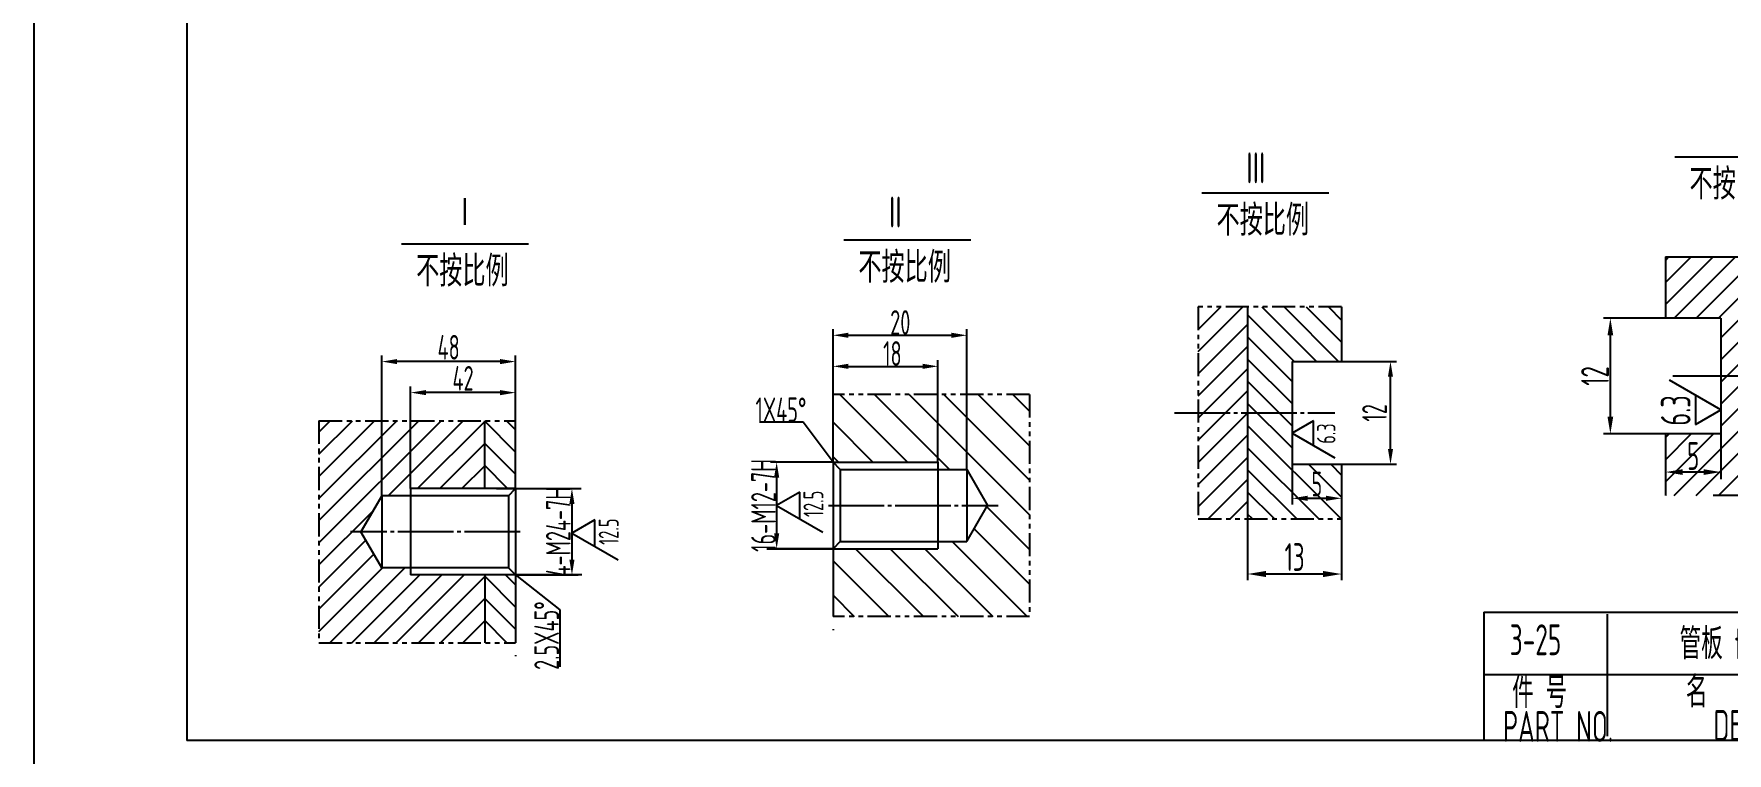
# Model space of a CAD drawing. Header units: millimetres. Extents: x 46644 to 124135, y -32003 to -3110.
# Drawn here: x 55791 to 58535, y -18445 to -17278 of the extents above; entities that cross this region are included whole.
import ezdxf
from ezdxf.enums import TextEntityAlignment as Align

# ---------------------------------------------------------------- set-up
doc = ezdxf.new("R2010")
doc.units = ezdxf.units.MM
doc.header["$LTSCALE"] = 6
for name, pattern in [('CENTER', [18, 15, -1, 1, -1]), ('DASHDOT', [8, 4, -2, 0, -2]), ('DIVIDE', [1.25, 0.5, -0.25, 0, -0.25, 0, -0.25]), ('PHANTOM', [2.5, 1.25, -0.25, 0.25, -0.25, 0.25, -0.25])]:
    doc.linetypes.add(name, pattern=pattern)
for name, color, linetype in [('1_hat', 52, 'Continuous'), ('2', 3, 'CENTER'), ('2_txt', 2, 'Continuous'), ('5', 5, 'PHANTOM'), ('7_dim', 3, 'Continuous'), ('8_sym', 232, 'Continuous'), ('Assi', 7, 'DASHDOT'), ('Dimension Line', 2, 'Continuous'), ('Divide Line', 7, 'DIVIDE'), ('Slender Real Line', 30, 'Continuous'), ('TEXT', 7, 'Continuous'), ('实线', 4, 'Continuous')]:
    doc.layers.add(name, color=color, linetype=linetype)
doc.styles.add('HZ', font='ascii.shx', dxfattribs={"width": 0.7, "bigfont": 'hztxt.shx'})
doc.styles.get("Standard").update_dxf_attribs({"font": 'ascii.shx', "width": 0.7})
doc.dimstyles.new('6.1', dxfattribs={"dimscale": 10, "dimtxt": 4.5, "dimasz": 3, "dimexe": 1, "dimexo": 0, "dimgap": 0.5, "dimtad": 1, "dimzin": 9, "dimdsep": 46, "dimtxsty": 'HZ', "dimcen": 0, "dimclrd": 256, "dimclre": 256, "dimclrt": 256, "dimadec": 0, "dimazin": 0, "dimtfac": 1, "dimtmove": 0, "dimatfit": 1, "dimfxl": 0, "dimarcsym": 0})

# ---------------------------------------------------------------- blocks, each defined once
blk = doc.blocks.new('ccd_bt')
at = {"layer": '2_txt'}
for p, q in [((0, 0), (-4, -6.93)), ((2, -3.46), (0, 0)), ((-2, -3.46), (2, -3.46))]:
    blk.add_line(p, q, dxfattribs=at)
at = {"layer": '2_txt', "width": 0.75}
blk.add_attdef('CZD', (-1.73, -7.02), '', height=3, dxfattribs=at)
blk = doc.blocks.new('*D115')
at = {"layer": '7_dim', "lineweight": -2}
for p, q in [((57758.1, -18064.9), (57758.1, -18164.2)), ((57910.3, -18064.9), (57910.3, -18164.2)), ((57880.3, -18154.2), (57788.1, -18154.2))]:
    blk.add_line(p, q, dxfattribs=at)
at = {"layer": '7_dim'}
for points in [[(57788.1, -18149.2), (57788.1, -18159.2), (57758.1, -18154.2)], [(57880.3, -18149.2), (57880.3, -18159.2), (57910.3, -18154.2)]]:
    blk.add_solid(points, dxfattribs=at)
at = {"layer": 'Defpoints', "color": 0}
for p in [(57758.1, -18064.9), (57910.3, -18064.9), (57758.1, -18154.2)]:
    blk.add_point(p, dxfattribs=at)
at = {"layer": '7_dim', "insert": (57834.2, -18126.7), "char_height": 45, "attachment_point": 5, "style": 'HZ'}
blk.add_mtext('13', dxfattribs=at)
blk = doc.blocks.new('ccd_up')
at = {"layer": '2_txt'}
for p, q in [((0, 0), (4, 6.93)), ((2, 3.46), (-2, 3.46)), ((-2, 3.46), (0, 0))]:
    blk.add_line(p, q, dxfattribs=at)
at = {"layer": '2_txt', "width": 0.75}
blk.add_attdef('CZD', text='', height=3, dxfattribs=at).set_placement((1.96, 4.11), align=Align.RIGHT)

msp = doc.modelspace()

# ---------------------------------------------------------------- hatches: boundary and pattern name
at = {"layer": '1_hat'}
h = msp.add_hatch(dxfattribs=at)
h.set_pattern_fill('ANSI31', scale=8, style=0)
h.paths.add_polyline_path([(58525.3, -17739.116), (58435.268, -17739.116), (58435.268, -17639.717), (58662.791, -17639.717), (58662.791, -17830.386), (58660.104, -17833.073), (58525.3, -17833.073)])
h.paths.add_polyline_path([(58525.3, -17926.883), (58525.3, -17833.073), (58662.791, -17833.073), (58662.791, -18026.623), (58435.268, -18026.623), (58435.268, -17926.883)])
h.paths.add_polyline_path([(58496.534, -17929.055), (58464.034, -17929.055), (58464.034, -17996.555), (58496.534, -17996.555)], flags=24)
h = msp.add_hatch(dxfattribs=at)
h.set_pattern_fill('ANSI31', scale=8, style=0)
h.set_pattern_definition([(45, (561.66, 129.05), (-17.960512, 17.960512), [])])
h.paths.add_polyline_path([(57758.097, -17721.031), (57678.097, -17721.031), (57678.097, -17892.903), (57758.097, -17892.903)])
h.paths.add_polyline_path([(57678.097, -18064.948), (57758.097, -18064.948), (57758.097, -17892.903), (57678.097, -17892.903)])
h = msp.add_hatch(dxfattribs=at)
h.set_pattern_fill('ANSI31', scale=8, angle=90, style=0)
h.set_pattern_definition([(135, (561.66, 129.05), (-17.960512, -17.960512), [])])
h.paths.add_polyline_path([(57758.097, -17721.031), (57758.097, -17892.903), (57830.311, -17892.903), (57830.311, -17809.386), (57910.339, -17809.386), (57910.339, -17721.031)])
h.paths.add_polyline_path([(57910.339, -18064.948), (57910.339, -17976.29), (57830.311, -17976.29), (57830.311, -17892.903), (57758.097, -17892.903), (57758.097, -18064.948)])
h.paths.add_polyline_path([(57855.881, -17978.221), (57884.77, -17978.221), (57884.77, -18038.221), (57855.881, -18038.221)], flags=24)
h = msp.add_hatch(dxfattribs=at)
h.set_pattern_fill('ANSI31', scale=8, style=0)
h.paths.add_polyline_path([(56252.923, -18265.657), (56521.557, -18265.657), (56521.557, -18155.768), (56401.432, -18155.768), (56401.432, -18144.078), (56354.672, -18144.078), (56320.926, -18085.628), (56354.672, -18027.179), (56354.672, -17905.6), (56252.923, -17905.6)])
h.paths.add_polyline_path([(56401.432, -17905.6), (56354.672, -17905.6), (56354.672, -18027.179), (56401.432, -18027.179), (56401.432, -18015.489)], flags=17)
h.paths.add_polyline_path([(56521.557, -18015.489), (56521.557, -17905.6), (56401.432, -17905.6), (56401.432, -18015.489)])
h = msp.add_hatch(dxfattribs=at)
h.set_pattern_fill('ANSI31', color=256, scale=8, angle=90, style=0)
h.paths.add_polyline_path([(56571.557, -18015.489), (56571.557, -17905.6), (56521.557, -17905.6), (56521.557, -18015.489)])
h.paths.add_polyline_path([(56571.557, -18155.768), (56521.557, -18155.768), (56521.557, -18265.657), (56571.557, -18265.657)])
at = {"layer": 'Slender Real Line'}
h = msp.add_hatch(dxfattribs=at)
h.set_pattern_fill('ANSI31', color=256, scale=12.5, angle=90, style=0)
h.set_pattern_definition([(135, (-88471.388, 7145.573), (-28.0633, -28.0633), [])])
h.paths.add_polyline_path([(57256.267, -17972.852), (57256.267, -17984.542), (57303.027, -17984.542), (57336.773, -18042.992), (57303.027, -18101.442), (57256.267, -18101.442), (57256.267, -18113.132), (57086.142, -18113.132), (57086.142, -18223.02), (57404.776, -18223.02), (57404.776, -17862.964), (57086.142, -17862.964), (57086.142, -17972.852)])

# ---------------------------------------------------------------- linework, layer by layer
at = {"color": 7, "linetype": 'Continuous'}
msp.add_line((55790.839, -15484.022), (55790.839, -21458.86), dxfattribs=at)
at = {"color": 4, "linetype": 'Continuous'}
for p, q in [((58141.009, -18216.085), (58141.009, -18424.198)), ((58341.087, -18219.57), (58341.087, -18417.129))]:
    msp.add_line(p, q, dxfattribs=at)
for p, q in [((57086.142, -18243.434), (57086.142, -18245.053)), ((56571.557, -18286.071), (56571.557, -18287.689))]:
    msp.add_line(p, q)
for points in [[(56039.083, -18424.198), (56039.083, -15518.252), (59944.454, -15518.252), (59944.454, -18424.198), (56039.037, -18424.198)], [(58141.009, -18216.085), (59944.09, -18216.085)]]:
    msp.add_lwpolyline(points, dxfattribs=at)
at = {"layer": '1_hat', "color": 2, "linetype": 'Continuous', "ltscale": 50}
for p, q in [((57037.749, -17908.097), (56967.125, -17908.097)), ((57086.142, -17972.852), (57037.749, -17908.097)), ((56643.329, -18212.462), (56643.329, -18304.57))]:
    msp.add_line(p, q, dxfattribs=at)
at = {"layer": '2', "color": 7}
for p, q in [((57639.8, -17892.903), (57899.458, -17892.903)), ((57078.878, -18042.992), (57353.544, -18042.992)), ((56578.821, -18085.628), (56304.155, -18085.628))]:
    msp.add_line(p, q, dxfattribs=at)
at = {"layer": '5', "color": 7, "ltscale": 5}
for p, q in [((57910.339, -17721.031), (57678.097, -17721.031)), ((57678.097, -17721.031), (57678.097, -18064.948)), ((57404.776, -17862.964), (57086.142, -17862.964)), ((57404.776, -17862.964), (57404.776, -18223.02)), ((56252.923, -17905.6), (56252.923, -18265.657)), ((56252.923, -17905.6), (56571.557, -17905.6)), ((57678.097, -18064.948), (57910.339, -18064.948)), ((57404.776, -18223.02), (57086.142, -18223.02)), ((56252.923, -18265.657), (56571.557, -18265.657))]:
    msp.add_line(p, q, dxfattribs=at)
at = {"layer": '7_dim', "color": 2, "linetype": 'Continuous', "ltscale": 50}
for p, q in [((58435.268, -17739.116), (58334.786, -17739.116)), ((57086.142, -17862.964), (57086.142, -17757.029)), ((57111.142, -17767.029), (57278.027, -17767.029)), ((57303.027, -17984.542), (57303.027, -17757.029)), ((58346.036, -17898.758), (58346.036, -17767.241)), ((56354.672, -18027.179), (56354.672, -17799.665)), ((56546.557, -17809.665), (56379.672, -17809.665)), ((56571.557, -17905.6), (56571.557, -17799.665)), ((57086.142, -17862.964), (57086.142, -17807.379)), ((57256.267, -17972.852), (57256.267, -17807.379)), ((57910.339, -17809.386), (57999.657, -17809.386)), ((57111.142, -17817.379), (57231.267, -17817.379)), ((57989.657, -17951.29), (57989.657, -17834.386)), ((56401.432, -18015.489), (56401.432, -17850.015)), ((56546.557, -17860.015), (56426.432, -17860.015)), ((56571.557, -17905.6), (56571.557, -17850.015)), ((58435.268, -17926.883), (58334.786, -17926.883)), ((58525.3, -17926.883), (58525.3, -18000.13)), ((57086.142, -17972.852), (56984.764, -17972.852)), ((57830.311, -17976.29), (57830.311, -18041.398)), ((57910.339, -17976.29), (57999.657, -17976.29)), ((58435.268, -17962.274), (58435.268, -18000.13)), ((56994.764, -17997.852), (56994.764, -18088.132)), ((58497.175, -17988.88), (58463.393, -17988.88)), ((56571.557, -18015.489), (56672.935, -18015.489)), ((57910.339, -18007.749), (57910.339, -18041.398)), ((56662.935, -18040.489), (56662.935, -18130.768)), ((57855.311, -18031.398), (57885.339, -18031.398)), ((57086.142, -18113.132), (56984.764, -18113.132)), ((56571.557, -18155.768), (56672.935, -18155.768))]:
    msp.add_line(p, q, dxfattribs=at)
for points in [[(58350.723, -17767.241), (58341.348, -17767.241), (58346.036, -17739.116)], [(57111.142, -17762.862), (57111.142, -17771.195), (57086.142, -17767.029)], [(57278.027, -17762.862), (57278.027, -17771.195), (57303.027, -17767.029)], [(56379.672, -17805.498), (56379.672, -17813.832), (56354.672, -17809.665)], [(56546.557, -17805.498), (56546.557, -17813.832), (56571.557, -17809.665)], [(57985.49, -17834.386), (57993.824, -17834.386), (57989.657, -17809.386)], [(57111.142, -17813.212), (57111.142, -17821.545), (57086.142, -17817.379)], [(57231.267, -17813.212), (57231.267, -17821.545), (57256.267, -17817.379)], [(56426.432, -17855.849), (56426.432, -17864.182), (56401.432, -17860.015)], [(56546.557, -17855.849), (56546.557, -17864.182), (56571.557, -17860.015)], [(58350.723, -17898.758), (58341.348, -17898.758), (58346.036, -17926.883)], [(56998.931, -17997.852), (56990.597, -17997.852), (56994.764, -17972.852)], [(57985.49, -17951.29), (57993.824, -17951.29), (57989.657, -17976.29)], [(58463.393, -17984.192), (58463.393, -17993.567), (58435.268, -17988.88)], [(58497.175, -17984.192), (58497.175, -17993.567), (58525.3, -17988.88)], [(56658.768, -18040.489), (56667.102, -18040.489), (56662.935, -18015.489)], [(57855.311, -18027.232), (57855.311, -18035.565), (57830.311, -18031.398)], [(57885.339, -18027.232), (57885.339, -18035.565), (57910.339, -18031.398)], [(56998.931, -18088.132), (56990.597, -18088.132), (56994.764, -18113.132)], [(56658.768, -18130.768), (56667.102, -18130.768), (56662.935, -18155.768)]]:
    msp.add_solid(points, dxfattribs=at)
at = {"layer": 'Assi', "linetype": 'CENTER', "ltscale": 50}
msp.add_line((58710.42, -17833.073), (58447.509, -17833.073), dxfattribs=at)
at = {"layer": 'Dimension Line'}
for p, q in [((58450.557, -17477.36), (58656.56, -17477.36)), ((57683.84, -17535.912), (57889.843, -17535.912)), ((56386.595, -17618.455), (56592.599, -17618.455)), ((57103.386, -17612.374), (57309.39, -17612.374)), ((56540.773, -18015.489), (56678.093, -18015.489)), ((56978.897, -18113.132), (57086.142, -18113.132)), ((56571.557, -18155.768), (56643.329, -18212.462)), ((56678.802, -18155.768), (56571.557, -18155.768))]:
    msp.add_line(p, q, dxfattribs=at)
at = {"layer": 'Divide Line', "ltscale": 50}
for p, q in [((58435.268, -17639.717), (58662.791, -17639.717)), ((58662.791, -18026.623), (58435.268, -18026.623))]:
    msp.add_line(p, q, dxfattribs=at)
at = {"layer": 'Slender Real Line'}
for p, q in [((57086.142, -17972.852), (57256.267, -17972.852)), ((56571.557, -18015.489), (56401.432, -18015.489)), ((57086.142, -18113.132), (57256.267, -18113.132)), ((56571.557, -18155.768), (56401.432, -18155.768))]:
    msp.add_line(p, q, dxfattribs=at)
at = {"layer": 'TEXT'}
msp.add_line((58141.009, -18316.988), (59944.09, -18316.988), dxfattribs=at)
at = {"layer": '实线', "color": 4, "linetype": 'Continuous', "ltscale": 50}
for p, q in [((58435.268, -17639.717), (58435.268, -17739.116)), ((57758.097, -17721.031), (57758.097, -18064.948)), ((57910.339, -17721.031), (57910.339, -17809.386)), ((58525.3, -17739.116), (58435.268, -17739.116)), ((58525.3, -17739.116), (58525.3, -17926.883)), ((57830.311, -17809.386), (57910.339, -17809.386)), ((57830.311, -17809.386), (57830.311, -17976.29)), ((57086.142, -17972.852), (57086.142, -17862.964)), ((56521.557, -18015.489), (56521.557, -17905.6)), ((56571.557, -18015.489), (56571.557, -17905.6)), ((58435.268, -17926.522), (58435.268, -18026.623)), ((58525.3, -17926.883), (58435.268, -17926.883)), ((57086.142, -17972.852), (57086.142, -18223.02)), ((57097.832, -17984.542), (57086.142, -17972.852)), ((57256.267, -17972.852), (57256.267, -18113.132)), ((57830.311, -17976.29), (57910.339, -17976.29)), ((57910.339, -17975.969), (57910.339, -18064.948)), ((57097.832, -17984.542), (57097.832, -18101.442)), ((57097.832, -17984.542), (57303.027, -17984.542)), ((57303.027, -17984.542), (57303.027, -18101.442)), ((57303.027, -17984.542), (57336.773, -18042.992)), ((56354.672, -18027.179), (56320.926, -18085.628)), ((56354.672, -18027.179), (56354.672, -18144.078)), ((56559.867, -18027.179), (56354.672, -18027.179)), ((56401.432, -18015.489), (56401.432, -18155.768)), ((56559.867, -18027.179), (56571.557, -18015.489)), ((56559.867, -18027.179), (56559.867, -18144.078)), ((56571.557, -18015.489), (56571.557, -18265.657)), ((57303.027, -18101.442), (57336.773, -18042.992)), ((56354.672, -18144.078), (56320.926, -18085.628)), ((57097.832, -18101.442), (57086.142, -18113.132)), ((57097.832, -18101.442), (57303.027, -18101.442)), ((56559.867, -18144.078), (56354.672, -18144.078)), ((56521.557, -18155.768), (56521.557, -18265.657)), ((56559.867, -18144.078), (56571.557, -18155.768))]:
    msp.add_line(p, q, dxfattribs=at)

# ---------------------------------------------------------------- block references
at = {"layer": '8_sym', "color": 2, "linetype": 'Continuous', "ltscale": 50}
ref = msp.add_blockref('ccd_up', (58525.3, -17887.708), dxfattribs=dict(at, xscale=12, yscale=12, zscale=12, rotation=90))
ref.add_attrib('CZD', '6.3', dxfattribs={"layer": '2_txt', "height": 48, "rotation": 90, "style": 'HZ', "width": 0.7}).set_placement((58476.01, -17864.228), align=Align.RIGHT)
at = {"layer": '8_sym', "color": 7, "xscale": 10, "yscale": 10, "zscale": 10, "rotation": 90}
msp.add_blockref('ccd_bt', (57830.311, -17925.7), dxfattribs=at).add_auto_attribs({'CZD': '6.3'})
at = {"layer": '8_sym'}
ref = msp.add_blockref('ccd_bt', (56994.764, -18042.992), dxfattribs=dict(at, xscale=10.79999952479557, yscale=10.79999952479557, zscale=10.7999995248, rotation=90))
ref.add_attrib('CZD', '12.5', (57070.625, -18061.72), dxfattribs={"layer": '2_txt', "height": 32.4, "rotation": 90, "style": 'HZ', "width": 0.7})
ref = msp.add_blockref('ccd_bt', (56662.935, -18088.029), dxfattribs=dict(at, xscale=10.79999952479557, yscale=10.79999952479557, zscale=10.7999995248, rotation=90))
ref.add_attrib('CZD', '12.5', (56738.796, -18106.757), dxfattribs={"layer": '2_txt', "height": 32.4, "rotation": 90, "style": 'HZ', "width": 0.7})

# ---------------------------------------------------------------- texts
at = {"color": 7, "linetype": 'Continuous', "style": 'HZ'}
for s, height, width, p in [('III', 50, 0.75, (57755.89, -17520.388)), ('不按比例', 50, 0.75, (58474.41, -17546.829)), ('Ⅰ', 50, 0.75, (56470.475, -17593.192)), ('II', 50, 0.75, (57176.847, -17592.055)), ('不按比例', 50, 0.75, (57707.693, -17605.381)), ('不按比例', 50, 0.75, (56410.448, -17687.924)), ('不按比例', 50, 0.75, (57127.239, -17681.843)), ('管板 t=125+13', 50.07062, 0.7, (58458.152, -18292.341)), ('PART NO.', 50.0706, 0.7, (58171.905, -18426.392)), ('DESCRIPTION', 50.07062, 0.7, (58513.249, -18424.868))]:
    msp.add_text(s, height=height, dxfattribs=dict(at, width=width)).set_placement(p)
at = {"color": 7, "linetype": 'Continuous', "style": 'HZ', "width": 0.7}
for s, height, p in [('件 号', 50.0706, (58231.418, -18343.99)), ('名           称', 50.07062, (58608.007, -18342.723))]:
    msp.add_text(s, height=height, dxfattribs=at).set_placement(p, align=Align.MIDDLE)
at = {"color": 7, "linetype": 'Continuous', "insert": (58224.74, -18260.801), "char_height": 50.0706, "attachment_point": 5, "style": 'HZ'}
msp.add_mtext('3-25', dxfattribs=at)
at = {"layer": '7_dim', "color": 2, "linetype": 'Continuous', "ltscale": 50, "attachment_point": 5, "style": 'HZ'}
for s, insert, char_height in [('20', (57195.166, -17746.259), 40), ('48', (56463.114, -17786.487), 40), ('18', (57182.365, -17796.609), 40), ('42', (56486.494, -17836.838), 40), ('1X45%%D', (57001.743, -17887.835), 40), ('5', (58480.284, -17962.805), 45), ('5', (57870.325, -18008.221), 40)]:
    msp.add_mtext(s, dxfattribs=dict(at, insert=insert, char_height=char_height))
at = {"layer": '7_dim', "color": 2, "linetype": 'Continuous', "ltscale": 50, "attachment_point": 5, "rotation": 90, "style": 'HZ'}
for s, insert, char_height in [('12', (58321.211, -17832.999), 45), ('12', (57963.759, -17892.838), 40), ('16-M12-7H', (56973.421, -18042.992), 40), ('4-M24-7H', (56640.869, -18085.628), 40), ('2.5X45%%D', (56621.986, -18254.135), 40)]:
    msp.add_mtext(s, dxfattribs=dict(at, insert=insert, char_height=char_height))

# ---------------------------------------------------------------- dimensions: what is measured, and where the dimension line sits
at = {"layer": '7_dim', "color": 7}
dim = msp.add_linear_dim(base=(57758.097, -18154.243), p1=(57910.339, -18064.948), p2=(57758.097, -18064.948), text='13', dimstyle='6.1', dxfattribs=at)
dim.commit()
dim.dimension.update_dxf_attribs({"geometry": '*D115', "text_midpoint": (57834.218, -18126.743)})

doc.saveas('drawing.dxf')
